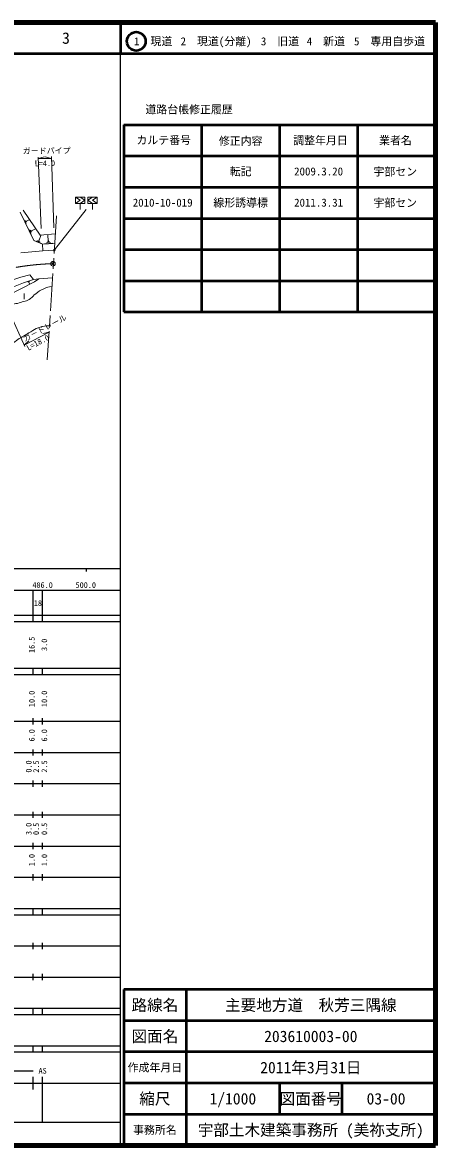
# Model space of a CAD drawing. Units: millimetres at full size, sheet at 1:1000; details may follow other scales. Extents: x 40000 to 680000, y 20000 to 380000.
# Drawn here: x 547534 to 680000, y 20000 to 380000 of the extents above; entities that cross this region are included whole.
import ezdxf
from ezdxf.enums import TextEntityAlignment as Align

# ---------------------------------------------------------------- set-up
doc = ezdxf.new("R2010")
doc.units = ezdxf.units.MM
doc.header["$LTSCALE"] = 1000
doc.header["$PDMODE"] = 32
doc.header["$PDSIZE"] = 500
doc.linetypes.add('CHAIN', pattern=[18.5, 12, -1.5, 3.5, -1.5])
for name, color, linetype, lineweight in [('M-BGD', 7, 'Continuous', 13), ('M-BMK', 2, 'CHAIN', 13), ('M-BMK-SRVR', 3, 'Continuous', 13), ('M-TTL', 2, 'Continuous', 140), ('M-TTL-BAND', 7, 'Continuous', 25), ('M-TTL-FRAM', 2, 'Continuous', 50), ('M-TTL-LINE', 7, 'Continuous', 50), ('M-TTL-TXT', 7, 'Continuous', 13)]:
    doc.layers.add(name, color=color, linetype=linetype, lineweight=lineweight)
doc.styles.add('@ＭＳ ゴシック', font='')
doc.styles.add('ＭＳ ゴシック', font='')
doc.styles.get('@ＭＳ ゴシック').set_extended_font_data('@MS Gothic')
doc.styles.get('ＭＳ ゴシック').set_extended_font_data('MS Gothic')

msp = doc.modelspace()

# ---------------------------------------------------------------- linework, layer by layer
at = {"layer": 'M-BGD'}
for p, q in [((552572, 336846), (553569, 313963)), ((552591, 336393), (554586, 336952)), ((552591, 336393), (556846, 336437)), ((556846, 336437), (554841, 336955)), ((556827, 337035), (557557, 314192)), ((568000, 320000), (557814, 307087)), ((548727, 315469), (548106, 316775)), ((548702, 315858), (548392, 316511)), ((548755, 316083), (548600, 316410)), ((548847, 316227), (548769, 316390)), ((548808, 316309), (549722, 316744)), ((550333, 312098), (549485, 313878)), ((550299, 312628), (549875, 313518)), ((550371, 312935), (550159, 313380)), ((550496, 313131), (550390, 313354)), ((550443, 313243), (551689, 313836)), ((553649, 309171), (551555, 310049)), ((553213, 309600), (552166, 310039)), ((553039, 309919), (552516, 310139)), ((552996, 310183), (552734, 310293)), ((552865, 310238), (553479, 311704)), ((556188, 309749), (555517, 309696)), ((555999, 310004), (555663, 309977)), ((555831, 309991), (555683, 311869)), ((557236, 309291), (554553, 309080)), ((556544, 309507), (555203, 309401)), ((549145, 296835), (549892, 297068)), ((549355, 296818), (549728, 296935)), ((549472, 296773), (549658, 296831)), ((549542, 296713), (549635, 296742)), ((549588, 296727), (549752, 296205)), ((540588, 293276), (548282, 276142)), ((548038, 291339), (548038, 293089)), ((548097, 276554), (556061, 280772)), ((548097, 276554), (549559, 277917)), ((556061, 280772), (554041, 280312))]:
    msp.add_line(p, q, dxfattribs=at)
at = {"layer": 'M-BGD', "lineweight": 18}
for p, q in [((564500, 324000), (567500, 324000)), ((564500, 324000), (564500, 322000)), ((564500, 324000), (566000, 323000)), ((566000, 324000), (567500, 323000)), ((567500, 324000), (567500, 322000)), ((568500, 324000), (571500, 324000)), ((568500, 324000), (568500, 322000)), ((568500, 323000), (570000, 324000)), ((570000, 323000), (571500, 324000)), ((571500, 324000), (571500, 322000)), ((566000, 323000), (564500, 322000)), ((567500, 322000), (564500, 322000)), ((567500, 323000), (566000, 322000)), ((566000, 322000), (566000, 320000)), ((570000, 322000), (568500, 323000)), ((571500, 322000), (568500, 322000)), ((571500, 322000), (570000, 323000)), ((570000, 322000), (570000, 320000))]:
    msp.add_line(p, q, dxfattribs=at)
at = {"layer": 'M-BGD'}
for points in [[(553951, 308882), (551137, 310061), (546777, 319215)], [(547781, 319879), (553232, 311818), (558054, 312215)], [(547016, 306190), (554057, 306849), (557721, 306969)], [(554057, 306849), (553951, 308882), (557862, 309190)], [(542573, 296878), (546996, 298382), (549931, 299109), (551100, 297603)], [(534463, 289206), (536455, 290856), (540588, 293276), (543641, 294858), (547848, 296586), (551100, 297603), (552736, 297837), (557159, 298108)], [(535342, 287610), (542833, 292462), (551418, 296900), (552736, 297837)]]:
    msp.add_lwpolyline(points, dxfattribs=at)
at = {"layer": 'M-BGD', "lineweight": 25}
for radius in [150, 120, 90, 60, 30]:
    msp.add_circle((557721, 306969), radius, dxfattribs=at)
at = {"layer": 'M-BGD'}
for points, knots in [([(453941, 240983), (454430, 240966), (454622, 240968), (455044, 241061), (455533, 241168), (455764, 241366), (456224, 241564), (457344, 242044), (457964, 242331), (459088, 242802), (460829, 243533), (461785, 243992), (463558, 244640), (465315, 245283), (466283, 245723), (468105, 246150), (468600, 246266), (468896, 246211), (469398, 246289), (470300, 246428), (470809, 246496), (471695, 246717), (472763, 246984), (473319, 247291), (474391, 247544), (474800, 247641), (475053, 247569), (475460, 247673), (476425, 247918), (476962, 248095), (477871, 248500), (478744, 248889), (479205, 249167), (480064, 249585), (481714, 250388), (482681, 250750), (484308, 251599), (485082, 252002), (485515, 252233), (486260, 252688), (486952, 253111), (487196, 253571), (487922, 253932), (488156, 254049), (488316, 254043), (488575, 254078), (489075, 254145), (489400, 253858), (489867, 254048), (490262, 254208), (490400, 254448), (490761, 254675), (491308, 255018), (491624, 255197), (492200, 255489), (493028, 255909), (493517, 256095), (494356, 256493), (495257, 256920), (495759, 257165), (496651, 257612), (498023, 258299), (498802, 258664), (500146, 259405), (501205, 259988), (501809, 260297), (502828, 260948), (504277, 261873), (505022, 262491), (506455, 263442), (507552, 264169), (508115, 264669), (509291, 265259), (509980, 265604), (510399, 265736), (511138, 265955), (512092, 266237), (512681, 266189), (513625, 266502), (515367, 267080), (516370, 267451), (517884, 268488), (519307, 269462), (520048, 270107), (521253, 271341), (522770, 272894), (523340, 274020), (524853, 275577), (525796, 276548), (526468, 276938), (527532, 277775), (529790, 279550), (531075, 280531), (533499, 282072), (534472, 282691), (535163, 282797), (536095, 283477), (536798, 283989), (536984, 284505), (537605, 285115), (538269, 285767), (538617, 286175), (539392, 286689), (540254, 287261), (540853, 287377), (541752, 287889), (542837, 288507), (543338, 289044), (544466, 289579), (545189, 289922), (545688, 289851), (546446, 290108), (547919, 290607), (548897, 290626), (550167, 291525), (550878, 292028), (551099, 292522), (551781, 293064), (552725, 293814), (553333, 294152), (554435, 294641), (555399, 295068), (555801, 295185), (556994, 295496)], [0, 0, 0, 0, 1, 1, 1, 2, 2, 2, 3, 3, 3, 4, 4, 4, 5, 5, 5, 6, 6, 6, 7, 7, 7, 8, 8, 8, 9, 9, 9, 10, 10, 10, 11, 11, 11, 12, 12, 12, 13, 13, 13, 14, 14, 14, 15, 15, 15, 16, 16, 16, 17, 17, 17, 18, 18, 18, 19, 19, 19, 20, 20, 20, 21, 21, 21, 22, 22, 22, 23, 23, 23, 24, 24, 24, 25, 25, 25, 26, 26, 26, 27, 27, 27, 28, 28, 28, 29, 29, 29, 30, 30, 30, 31, 31, 31, 32, 32, 32, 33, 33, 33, 34, 34, 34, 35, 35, 35, 36, 36, 36, 37, 37, 37, 38, 38, 38, 39, 39, 39, 40, 40, 40, 41, 41, 41, 41]), ([(491498, 229082), (492933, 230435), (493403, 230947), (494853, 231818), (495874, 232431), (496539, 232602), (497588, 233167), (498661, 233746), (499171, 234244), (500287, 234735), (501574, 235302), (502474, 235074), (503788, 235574), (504199, 235731), (504498, 235738), (504809, 236048), (505809, 237044), (505986, 237918), (506888, 239003), (507550, 239798), (508160, 239997), (508963, 240649), (510779, 242126), (511652, 243145), (513589, 244461), (514504, 245082), (515171, 245175), (516082, 245803), (516618, 246172), (516879, 246435), (517352, 246882), (518700, 248155), (519328, 248996), (520612, 250333), (523277, 253109), (525285, 254231), (527495, 257381), (528234, 258434), (528302, 259247), (529095, 260260), (529971, 261380), (530984, 261485), (531921, 262554), (533036, 263824), (533202, 264860), (534108, 266287), (535086, 267828), (535583, 268743), (536774, 270126), (537517, 270990), (538208, 271213), (538916, 272105), (539670, 273056), (539685, 273909), (540580, 274728), (541322, 275406), (542051, 275302), (542901, 275838), (543836, 276427), (544171, 277011), (545070, 277654), (546524, 278693), (547394, 279202), (548954, 280075), (550868, 281147), (551844, 282132), (553998, 282547), (554844, 282710), (555217, 282790), (556189, 282795)], [0, 0, 0, 0, 1, 1, 1, 2, 2, 2, 3, 3, 3, 4, 4, 4, 5, 5, 5, 6, 6, 6, 7, 7, 7, 8, 8, 8, 9, 9, 9, 10, 10, 10, 11, 11, 11, 12, 12, 12, 13, 13, 13, 14, 14, 14, 15, 15, 15, 16, 16, 16, 17, 17, 17, 18, 18, 18, 19, 19, 19, 20, 20, 20, 21, 21, 21, 22, 22, 22, 23, 23, 23, 23])]:
    msp.add_open_spline(points, degree=3, knots=knots, dxfattribs=at)
for p in [(557721, 306969), (557325, 302674), (557325, 302674), (557325, 302674)]:
    msp.add_point(p, dxfattribs=at)
at = {"layer": 'M-BMK'}
msp.add_line((558418, 317968), (555495, 271842), dxfattribs=at)
msp.add_arc((559361, 222700), 80000, 91.36916, 108.97276, dxfattribs=at)
at = {"layer": 'M-BMK-SRVR'}
msp.add_circle((557325, 302674), 750, dxfattribs=at)
at = {"layer": 'M-TTL'}
for p, q in [((680000, 380000), (40000, 380000)), ((680000, 20000), (680000, 380000)), ((40000, 20000), (680000, 20000))]:
    msp.add_line(p, q, dxfattribs=at)
at = {"layer": 'M-TTL-BAND'}
for p, q in [((579000, 20000), (579000, 370000)), ((40000, 205000), (579000, 205000)), ((568000, 205000), (568000, 204000)), ((68000, 198000), (579000, 198000)), ((551000, 188000), (551000, 198000)), ((554000, 188000), (554000, 198000)), ((40000, 190000), (579000, 190000)), ((40000, 188000), (579000, 188000)), ((40000, 173000), (579000, 173000)), ((551000, 171000), (551000, 173000)), ((554000, 171000), (554000, 173000)), ((40000, 171000), (579000, 171000)), ((40000, 156000), (579000, 156000)), ((551000, 155000), (551000, 157000)), ((554000, 155000), (554000, 157000)), ((46000, 146000), (579000, 146000)), ((551000, 145000), (551000, 147000)), ((554000, 145000), (554000, 147000)), ((551000, 135000), (551000, 137000)), ((554000, 135000), (554000, 137000)), ((52000, 136000), (579000, 136000)), ((46000, 126000), (579000, 126000)), ((551000, 125000), (551000, 127000)), ((554000, 125000), (554000, 127000)), ((52000, 116000), (579000, 116000)), ((551000, 115000), (551000, 117000)), ((554000, 115000), (554000, 117000)), ((46000, 106000), (579000, 106000)), ((551000, 105000), (551000, 107000)), ((554000, 105000), (554000, 107000)), ((40000, 96000), (579000, 96000)), ((40000, 94000), (579000, 94000)), ((551000, 94000), (551000, 96000)), ((554000, 94000), (554000, 96000)), ((49000, 84000), (579000, 84000)), ((551000, 83000), (551000, 85000)), ((554000, 83000), (554000, 85000)), ((40000, 74000), (579000, 74000)), ((551000, 73000), (551000, 75000)), ((554000, 73000), (554000, 75000)), ((40000, 64000), (579000, 64000)), ((40000, 62000), (579000, 62000)), ((551000, 62000), (551000, 64000)), ((554000, 62000), (554000, 64000)), ((40000, 52000), (579000, 52000)), ((551000, 50000), (551000, 52000)), ((554000, 50000), (554000, 52000)), ((40000, 50000), (579000, 50000)), ((71000, 44000), (551000, 44000)), ((40000, 40000), (579000, 40000)), ((551000, 38000), (551000, 42000)), ((554000, 27500), (554000, 42000)), ((68000, 27500), (579000, 27500))]:
    msp.add_line(p, q, dxfattribs=at)
at = {"layer": 'M-TTL-FRAM'}
for p, q in [((580000, 347197), (580000, 287197)), ((580000, 347197), (680000, 347197)), ((580000, 287197), (680000, 287197)), ((680000, 70000), (580000, 70000)), ((580000, 70000), (580000, 20000))]:
    msp.add_line(p, q, dxfattribs=at)
at = {"layer": 'M-TTL-LINE'}
for p, q in [((579000, 380000), (579000, 370000)), ((40000, 370000), (680000, 370000)), ((605000, 347197), (605000, 287197)), ((630000, 347197), (630000, 287197)), ((655000, 347197), (655000, 287197)), ((580000, 337197), (680000, 337197)), ((580000, 327197), (680000, 327197)), ((580000, 317197), (680000, 317197)), ((580000, 307197), (680000, 307197)), ((580000, 297197), (680000, 297197)), ((600000, 70000), (600000, 20000)), ((680000, 60000), (580000, 60000)), ((680000, 50000), (580000, 50000)), ((680000, 40000), (580000, 40000)), ((630000, 40000), (630000, 30000)), ((650000, 40000), (650000, 30000)), ((680000, 30000), (580000, 30000))]:
    msp.add_line(p, q, dxfattribs=at)
msp.add_circle((584031, 373958), 3000, dxfattribs=at)

# ---------------------------------------------------------------- texts
at = {"layer": 'M-BGD'}
for s, rotation, style, p in [('ガ－ドパイプ', 0.594, 'ＭＳ ゴシック', (555318, 337413)), ('L=4.0', 0.594, '@ＭＳ ゴシック', (554744, 333404)), ('ガ－ドレール', 27.908, 'ＭＳ ゴシック', (555378, 280782)), ('L=18.0', 27.908, '@ＭＳ ゴシック', (553151, 276097))]:
    msp.add_text(s, height=1833, rotation=rotation, dxfattribs=dict(at, style=style)).set_placement(p, align=Align.BOTTOM_CENTER)
at = {"layer": 'M-TTL-BAND', "style": 'ＭＳ ゴシック'}
for s, p in [('486.0', (554000, 198195)), ('500.0', (567844, 198195)), ('18', (552500, 192405)), ('AS', (554000, 42500))]:
    msp.add_text(s, height=1833, dxfattribs=at).set_placement(p, align=Align.BOTTOM_CENTER)
for s, p in [('16.5', (552000, 180500)), ('3.0', (556000, 180500)), ('10.0', (552000, 163174)), ('10.0', (556000, 163174)), ('6.0', (552000, 151500)), ('6.0', (556000, 151500)), ('0.0', (551000, 141500)), ('2.5', (553370, 141500)), ('2.5', (556000, 141500)), ('3.0', (551000, 121500)), ('0.5', (553370, 121500)), ('0.5', (556000, 121500)), ('1.0', (552000, 111500)), ('1.0', (556000, 111500))]:
    msp.add_text(s, height=1833, rotation=90, dxfattribs=at).set_placement(p, align=Align.BOTTOM_CENTER)
at = {"layer": 'M-TTL-TXT', "style": 'ＭＳ ゴシック'}
for s, height, p in [('3', 3666, (561497, 375000)), ('1\u3000現道', 2566, (589448, 373958)), ('2\u3000現道(分離)', 2566, (609619, 373958)), ('3\u3000旧道', 2566, (630121, 373958)), ('4\u3000新道', 2566, (644824, 373958)), ('5\u3000専用自歩道', 2566, (665228, 373958)), ('道路台帳修正履歴', 2566, (600968, 352113)), ('カルテ番号', 2566, (592839, 342277)), ('修正内容', 2566, (617509, 342023)), ('調整年月日', 2566, (643089, 342197)), ('業者名', 2566, (667134, 342197)), ('転記', 2566, (617500, 332245)), ('2009.3.20', 2566, (642500, 332245)), ('宇部セン', 2566, (667077, 332189)), ('2010-10-019', 2566, (592500, 322245)), ('線形誘導標', 2566, (617500, 322245)), ('2011.3.31', 2566, (642500, 322245)), ('宇部セン', 2566, (667077, 322189)), ('路線名', 3666, (590000, 65000)), ('路線名', 3666, (590000, 65000)), ('主要地方道\u3000秋芳三隅線', 3666, (640000, 65000)), ('図面名', 3666, (590000, 55000)), ('図面名', 3666, (590000, 55000)), ('203610003-00', 3666, (640000, 55000)), ('2011年3月31日', 3666, (640000, 45000)), ('作成年月日', 2566, (590000, 45000)), ('作成年月日', 2566, (590000, 45000)), ('縮尺', 3666, (590000, 35000)), ('縮尺', 3666, (590000, 35000)), ('1/1000', 3666, (615000, 35000)), ('図面番号', 3666, (640000, 35000)), ('図面番号', 3666, (640000, 35000)), ('03-00', 3666, (664125, 35000)), ('事務所名', 2566, (590000, 25000)), ('事務所名', 2566, (590000, 25000)), ('宇部土木建築事務所 (美祢支所)', 3666, (640000, 25000))]:
    msp.add_text(s, height=height, dxfattribs=at).set_placement(p, align=Align.MIDDLE_CENTER)

doc.saveas('drawing.dxf')
